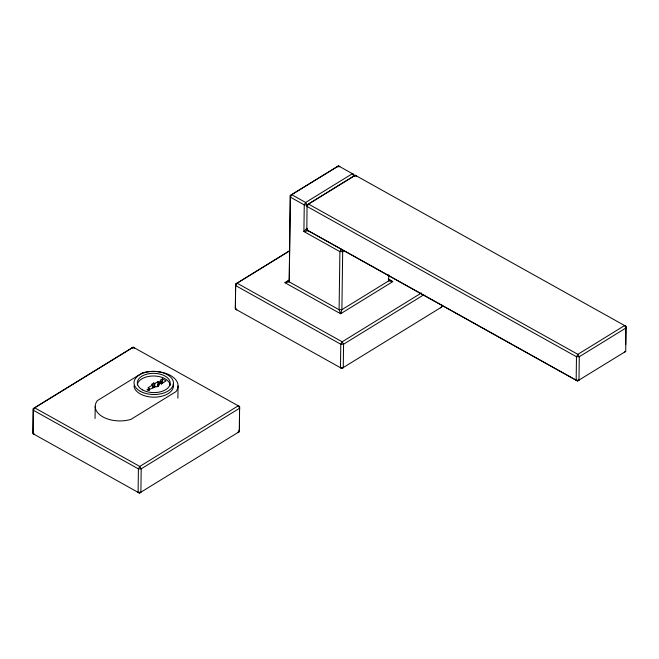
<?xml version="1.0" encoding="UTF-8"?>
<svg xmlns="http://www.w3.org/2000/svg" width="659" height="659" viewBox="0 0 659 659"><rect width="100%" height="100%" fill="white"/><g stroke="black" fill="none" stroke-linecap="round" stroke-linejoin="round"><path stroke-width="0.99" d="M32.95 432.09L33.263 408.638L133.217 347.178L239.596 406.554L239.374 431.637L139.42 493.097L33.041 433.721L32.95 432.09L34.367 434.487L33.041 433.721L33.263 408.638L133.217 347.178L134.543 347.952L131.759 347.977M95.061 418.514L95.217 406.331M238.27 405.787L239.687 408.185L141.191 468.846L138.406 468.87L33.354 410.269L34.721 407.839L139.774 466.44L141.191 468.846L140.878 492.298L139.42 493.097L138.093 492.322L138.406 468.87L139.774 466.44L238.27 405.787L239.596 406.554L239.547 410.631M149.206 390.425L149.231 388.398L148.053 387.739L152.55 384.971L151.504 384.386L153.745 383.003L154.791 383.587L157.946 381.643L159.124 382.302L160.178 381.66L161.397 382.335L162.6 381.602L160.195 380.259L162.444 378.876L166.052 380.886L161.554 383.662L160.351 382.986L158.102 384.37L158.078 386.405M152.509 388.019L152.55 384.971M153.671 388.077L153.745 383.003M154.741 387.649L154.791 383.587M157.88 386.726L157.946 381.643M159.099 384.337L159.124 382.302M160.145 383.686L160.178 381.66M161.373 384.37L161.397 382.335M162.402 381.923L162.444 378.876M162.575 383.629L162.6 381.602M177.897 398.16L178.054 385.976M235.329 307.448L236.746 309.854L235.42 309.079L235.329 307.448L235.642 283.996L289.688 250.717M239.283 430.006L237.915 432.436L239.374 431.637L239.448 417.765M289.317 280.042L284.968 282.719L340.612 313.758L392.789 281.624L388.67 280.891L341.897 309.689L339.105 309.722L289.219 281.887L290.265 195.509L338.495 165.903L353.735 174.437L353.825 176.068L307.053 204.875L304.26 204.9L290.355 197.14L290.265 195.509L338.495 165.903L339.822 166.678L337.037 166.702M441.785 304.96L441.752 306.995L341.799 368.455L235.42 309.079L235.642 283.996L237.108 283.197L342.161 341.799L343.578 344.204L343.265 367.656L341.799 368.455L340.472 367.681L340.785 344.229L342.161 341.799L421.472 292.95M353.71 176.488L353.735 174.437L352.408 173.671L305.636 202.47L304.26 204.9L303.906 231.556L339.887 251.623L342.672 251.598L344.402 250.527M388.752 274.77L388.67 280.891L388.579 279.251L392.789 281.624L388.299 279.128M578.964 380.185L579.277 356.733L577.861 354.328L308.511 204.076L307.053 204.875L306.83 229.958L577.506 380.984L578.964 380.185L576.172 380.21L306.83 229.958L306.74 228.327L303.906 231.556L308.157 230.732L306.74 228.327M625.712 344.649L625.959 326.296L624.633 325.53L577.861 354.328L576.485 356.758L576.172 380.21L577.506 380.984L625.737 351.379L625.959 326.296L355.283 175.269L353.825 176.068L352.408 173.671M624.633 325.53L626.05 327.927L579.277 356.733L576.485 356.758L307.143 206.506L308.511 204.076L355.283 175.269L356.61 176.044L353.825 176.068M289.4 250.988L237.108 283.197L235.733 285.627L340.785 344.229L343.578 344.204L423.762 294.82M149.231 388.398L146.982 389.782L148.209 390.466L154.956 386.306L156.158 386.981L159.305 385.045L158.102 384.37M289.128 280.256L284.968 282.719L289.219 281.887L290.355 197.14L291.723 194.71L305.636 202.47L307.053 204.875L307.143 206.506M440.294 307.794L441.752 306.995L441.662 305.364M624.279 352.178L625.737 351.379M340.472 367.681L343.265 367.656M138.093 492.322L140.878 492.298M137.311 384.955A16.442 9.63 0.8 0 1 153.918 376.001A16.442 9.63 0.8 0 1 170.162 385.457M173.193 383.925A19.729 11.549 0.8 0 1 155.656 397.138A19.729 11.549 0.8 0 1 134.016 385.828M339.887 251.623L339.105 309.722L340.612 313.758L341.897 309.689L342.672 251.598L341.255 249.193L339.887 251.623M142.336 372.936L97.359 400.631A24.334 14.251 0.8 0 0 102.911 416.925A24.334 14.251 0.8 0 0 130.943 419.363L175.912 391.668A24.334 14.251 0.8 0 0 170.368 375.375A24.334 14.251 0.8 0 0 142.336 372.936M142.517 389.889A16.442 9.63 0.8 0 0 169.775 385.293A16.442 9.63 0.8 0 0 149 373.702A16.442 9.63 0.8 0 0 142.517 389.889M140.268 391.273A19.729 11.549 0.8 0 0 172.971 385.762A19.729 11.549 0.8 0 0 148.044 371.857A19.729 11.549 0.8 0 0 140.268 391.273"/></g></svg>
